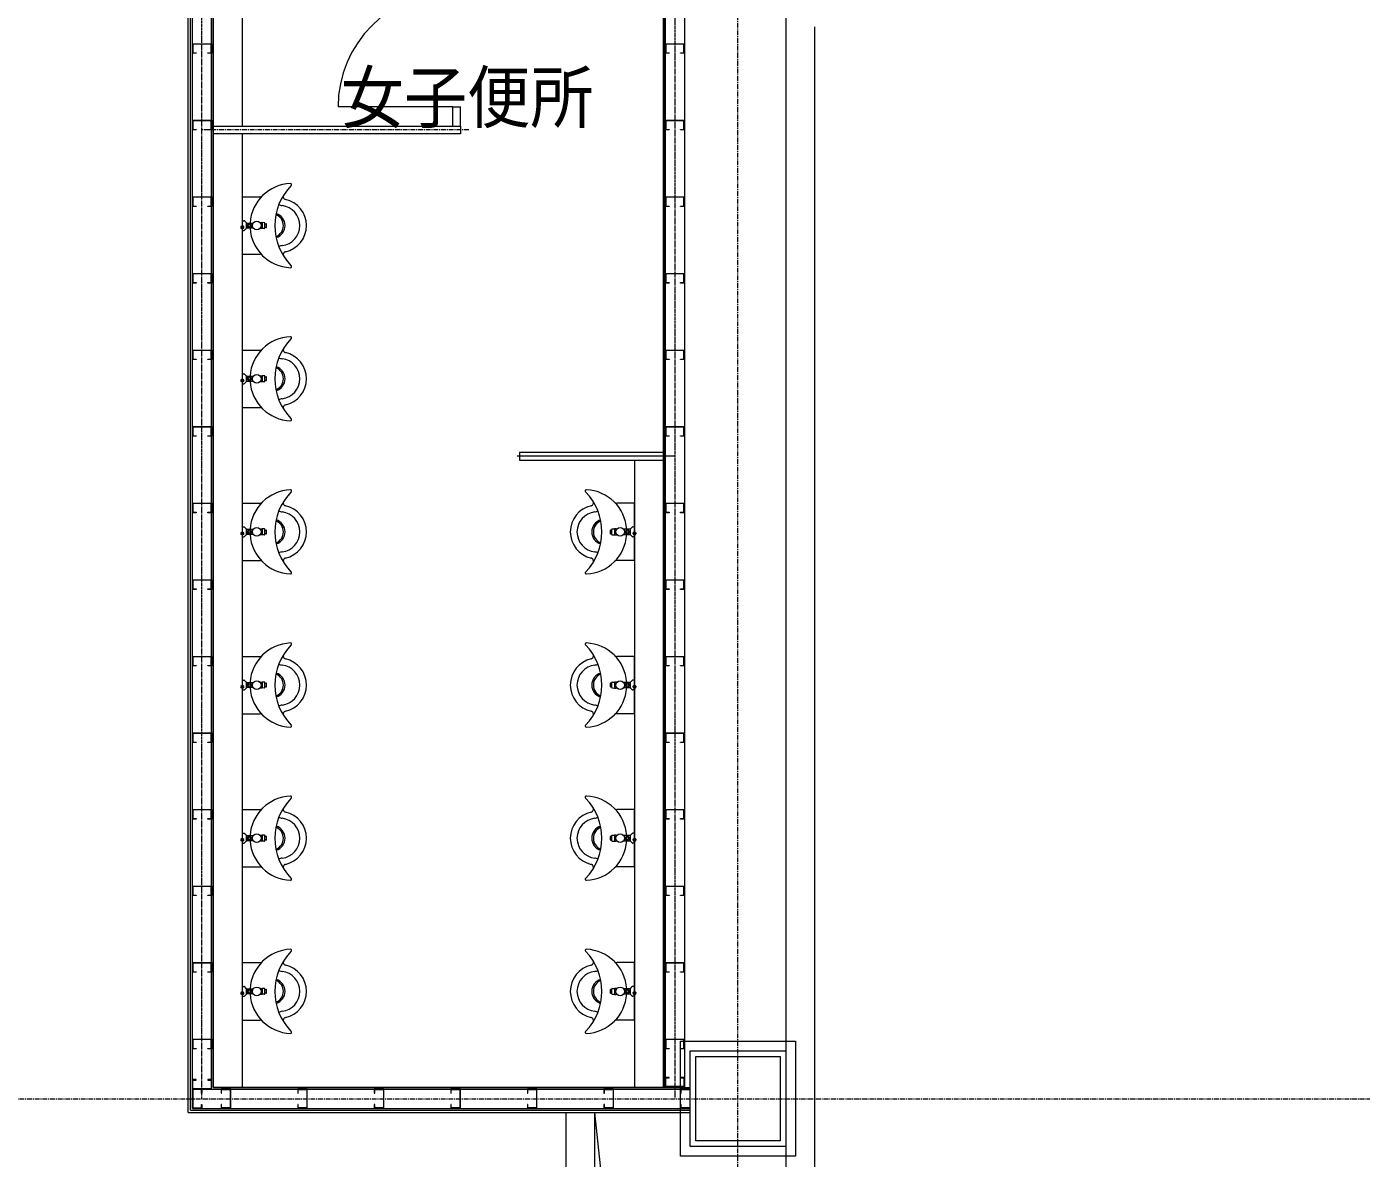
# Model space of a CAD drawing. Extents: x 73996 to 686888, y -9729 to 263202.
# Drawn here: x 513210 to 520181, y 198891 to 204802 of the extents above; entities that cross this region are included whole.
import ezdxf
from ezdxf.enums import TextEntityAlignment as Align

# ---------------------------------------------------------------- set-up
doc = ezdxf.new("R2010")
doc.units = 0
doc.header["$LTSCALE"] = 20
doc.linetypes.add('Data Center Layout_L20$0$CENTER', pattern=[2, 1.25, -0.25, 0.25, -0.25])
doc.layers.add('Data Center Layout_L20$0$ARC', color=252, linetype='Continuous', lineweight=0)
doc.layers.add('Data Center Layout_L20$0$H-SIN', color=252, linetype='Data Center Layout_L20$0$CENTER', lineweight=9)
doc.styles.add('Data Center Layout_L20$0$ROMS', font='ROMANS.shx', dxfattribs={"bigfont": 'bigfont.shx'})

# ---------------------------------------------------------------- blocks, each defined once
blk = doc.blocks.new('Data Center Layout_L20$0$A$C80dc7663')
at = {"layer": 'Data Center Layout_L20$0$ARC'}
for p, q in [((556068.24, 165973.59), (556068.24, 175639.59)), ((556080.74, 165986.09), (556080.74, 175627.09)), ((556090.24, 165995.59), (556090.24, 175617.59)), ((558660.24, 175639.59), (558660.24, 166103.59)), ((556190.24, 166095.59), (556190.24, 175517.59)), ((556198.24, 166103.59), (556198.24, 175509.59)), ((556201.24, 166106.59), (556201.24, 175506.59)), ((558549.24, 175506.59), (558549.24, 166106.59)), ((558552.24, 175509.59), (558552.24, 166103.59)), ((558560.24, 175517.59), (558560.24, 166103.59)), ((556351.24, 171126.59), (556351.24, 172686.59)), ((559190.24, 171795.59), (559190.24, 165745.59)), ((559340.24, 171645.59), (559340.24, 161735.59)), ((557451.24, 171226.59), (556851.24, 171226.59)), ((557451.24, 171226.59), (557491.24, 171226.59)), ((557451.24, 171126.59), (557451.24, 171226.59)), ((557491.24, 171126.59), (557491.24, 171226.59)), ((556351.24, 166106.59), (556351.24, 171086.59)), ((558610.24, 169401.59), (557786.25, 169401.59)), ((558399.24, 169381.59), (558399.24, 166106.59)), ((556190.24, 166095.59), (558690.24, 166095.59)), ((556198.24, 166103.59), (558690.24, 166103.59)), ((556201.24, 166106.59), (558549.24, 166106.59)), ((556080.74, 165986.09), (558690.24, 165986.09)), ((556090.24, 165995.59), (558690.24, 165995.59)), ((556068.24, 165973.59), (558690.24, 165973.59)), ((558040.24, 165973.59), (558040.24, 165345.59)), ((558190.24, 165973.59), (558190.24, 165345.59)), ((558190.24, 165973.59), (558790.24, 160495.59)), ((559190.24, 165745.59), (559190.24, 160495.59))]:
    blk.add_line(p, q, dxfattribs=at)
at = {"layer": 'Data Center Layout_L20$0$ARC', "linetype": 'Continuous'}
for p, q in [((556351.24, 170456.59), (556351.24, 170756.59)), ((556351.24, 170756.59), (556443.91, 170756.59)), ((556341.24, 170597.59), (556361.24, 170597.59)), ((556344.17, 170590.52), (556358.31, 170604.66)), ((556358.31, 170590.52), (556344.17, 170604.66)), ((556351.24, 170580.84), (556351.24, 170632.34)), ((556351.24, 170632.34), (556359.63, 170632.34)), ((556351.24, 170596.59), (556351.24, 170616.59)), ((556351.24, 170587.59), (556351.24, 170607.59)), ((556371.77, 170622.28), (556362.4, 170631.23)), ((556371.77, 170590.9), (556362.4, 170581.95)), ((556372.24, 170591.98), (556372.24, 170621.2)), ((556372.24, 170620.09), (556398.24, 170620.09)), ((556398.24, 170593.09), (556372.24, 170593.09)), ((556398.24, 170620.09), (556404.6, 170620.09)), ((556404.6, 170593.09), (556398.24, 170593.09)), ((556446.07, 170622.34), (556455.24, 170622.34)), ((556455.24, 170590.84), (556446.07, 170590.84)), ((556455.24, 170622.34), (556455.24, 170590.84)), ((556467.27, 170621.87), (556455.24, 170622.09)), ((556467.27, 170591.3), (556455.24, 170591.09)), ((556469.24, 170593.3), (556469.24, 170619.87)), ((556469.24, 170616.54), (556475.24, 170616.43)), ((556475.24, 170596.75), (556469.24, 170596.64)), ((556351.24, 170580.84), (556359.63, 170580.84)), ((556351.24, 170456.59), (556443.91, 170456.59)), ((556351.24, 169656.59), (556351.24, 169956.59)), ((556351.24, 169956.59), (556443.91, 169956.59)), ((556351.24, 169780.84), (556351.24, 169832.34)), ((556351.24, 169832.34), (556359.63, 169832.34)), ((556371.77, 169822.28), (556362.4, 169831.23)), ((556372.24, 169791.98), (556372.24, 169821.2)), ((556372.24, 169820.09), (556398.24, 169820.09)), ((556398.24, 169820.09), (556404.6, 169820.09)), ((556446.07, 169822.34), (556455.24, 169822.34)), ((556455.24, 169822.34), (556455.24, 169790.84)), ((556467.27, 169821.87), (556455.24, 169822.09)), ((556469.24, 169793.3), (556469.24, 169819.87)), ((556341.24, 169797.59), (556361.24, 169797.59)), ((556344.17, 169790.52), (556358.31, 169804.66)), ((556358.31, 169790.52), (556344.17, 169804.66)), ((556351.24, 169796.59), (556351.24, 169816.59)), ((556351.24, 169787.59), (556351.24, 169807.59)), ((556351.24, 169780.84), (556359.63, 169780.84)), ((556371.77, 169790.9), (556362.4, 169781.95)), ((556398.24, 169793.09), (556372.24, 169793.09)), ((556404.6, 169793.09), (556398.24, 169793.09)), ((556455.24, 169790.84), (556446.07, 169790.84)), ((556467.27, 169791.3), (556455.24, 169791.09)), ((556469.24, 169816.54), (556475.24, 169816.43)), ((556475.24, 169796.75), (556469.24, 169796.64)), ((556351.24, 169656.59), (556443.91, 169656.59)), ((556351.24, 168856.59), (556351.24, 169156.59)), ((556351.24, 169156.59), (556443.91, 169156.59)), ((558399.24, 169156.59), (558306.57, 169156.59)), ((558399.24, 168856.59), (558399.24, 169156.59)), ((556341.24, 168997.59), (556361.24, 168997.59)), ((556344.17, 168990.52), (556358.31, 169004.66)), ((556358.31, 168990.52), (556344.17, 169004.66)), ((556351.24, 168980.84), (556351.24, 169032.34)), ((556351.24, 169032.34), (556359.63, 169032.34)), ((556351.24, 168996.59), (556351.24, 169016.59)), ((556351.24, 168987.59), (556351.24, 169007.59)), ((556371.77, 169022.28), (556362.4, 169031.23)), ((556371.77, 168990.9), (556362.4, 168981.95)), ((556372.24, 168991.98), (556372.24, 169021.2)), ((556372.24, 169020.09), (556398.24, 169020.09)), ((556398.24, 168993.09), (556372.24, 168993.09)), ((556398.24, 169020.09), (556404.6, 169020.09)), ((556404.6, 168993.09), (556398.24, 168993.09)), ((556446.07, 169022.34), (556455.24, 169022.34)), ((556455.24, 168990.84), (556446.07, 168990.84)), ((556455.24, 169022.34), (556455.24, 168990.84)), ((556467.27, 169021.87), (556455.24, 169022.09)), ((556467.27, 168991.3), (556455.24, 168991.09)), ((556469.24, 168993.3), (556469.24, 169019.87)), ((556469.24, 169016.54), (556475.24, 169016.43)), ((556475.24, 168996.75), (556469.24, 168996.64)), ((558281.24, 169016.54), (558275.24, 169016.43)), ((558275.24, 168996.75), (558281.24, 168996.64)), ((558281.24, 168993.3), (558281.24, 169019.87)), ((558283.21, 169021.87), (558295.24, 169022.09)), ((558283.21, 168991.3), (558295.24, 168991.09)), ((558295.24, 169022.34), (558295.24, 168990.84)), ((558304.41, 169022.34), (558295.24, 169022.34)), ((558295.24, 168990.84), (558304.41, 168990.84)), ((558352.24, 169020.09), (558345.88, 169020.09)), ((558345.88, 168993.09), (558352.24, 168993.09)), ((558378.24, 169020.09), (558352.24, 169020.09)), ((558352.24, 168993.09), (558378.24, 168993.09)), ((558378.24, 168991.98), (558378.24, 169021.2)), ((558378.71, 169022.28), (558388.08, 169031.23)), ((558378.71, 168990.9), (558388.08, 168981.95)), ((558409.24, 168997.59), (558389.24, 168997.59)), ((558399.24, 169032.34), (558390.85, 169032.34)), ((558406.31, 168990.52), (558392.17, 169004.66)), ((558392.17, 168990.52), (558406.31, 169004.66)), ((558399.24, 168980.84), (558399.24, 169032.34)), ((558399.24, 168996.59), (558399.24, 169016.59)), ((558399.24, 168987.59), (558399.24, 169007.59)), ((556351.24, 168980.84), (556359.63, 168980.84)), ((558399.24, 168980.84), (558390.85, 168980.84)), ((556351.24, 168856.59), (556443.91, 168856.59)), ((558399.24, 168856.59), (558306.57, 168856.59)), ((556351.24, 168056.59), (556351.24, 168356.59)), ((556351.24, 168356.59), (556443.91, 168356.59)), ((558399.24, 168356.59), (558306.57, 168356.59)), ((558399.24, 168056.59), (558399.24, 168356.59)), ((556351.24, 168180.84), (556351.24, 168232.34)), ((556351.24, 168232.34), (556359.63, 168232.34)), ((556351.24, 168196.59), (556351.24, 168216.59)), ((556371.77, 168222.28), (556362.4, 168231.23)), ((556372.24, 168191.98), (556372.24, 168221.2)), ((556372.24, 168220.09), (556398.24, 168220.09)), ((556398.24, 168220.09), (556404.6, 168220.09)), ((556446.07, 168222.34), (556455.24, 168222.34)), ((556455.24, 168222.34), (556455.24, 168190.84)), ((556467.27, 168221.87), (556455.24, 168222.09)), ((556469.24, 168193.3), (556469.24, 168219.87)), ((556469.24, 168216.54), (556475.24, 168216.43)), ((558281.24, 168216.54), (558275.24, 168216.43)), ((558281.24, 168193.3), (558281.24, 168219.87)), ((558283.21, 168221.87), (558295.24, 168222.09)), ((558295.24, 168222.34), (558295.24, 168190.84)), ((558304.41, 168222.34), (558295.24, 168222.34)), ((558352.24, 168220.09), (558345.88, 168220.09)), ((558378.24, 168220.09), (558352.24, 168220.09)), ((558378.24, 168191.98), (558378.24, 168221.2)), ((558378.71, 168222.28), (558388.08, 168231.23)), ((558399.24, 168232.34), (558390.85, 168232.34)), ((558399.24, 168180.84), (558399.24, 168232.34)), ((558399.24, 168196.59), (558399.24, 168216.59)), ((556341.24, 168197.59), (556361.24, 168197.59)), ((556344.17, 168190.52), (556358.31, 168204.66)), ((556358.31, 168190.52), (556344.17, 168204.66)), ((556351.24, 168187.59), (556351.24, 168207.59)), ((556351.24, 168180.84), (556359.63, 168180.84)), ((556371.77, 168190.9), (556362.4, 168181.95)), ((556398.24, 168193.09), (556372.24, 168193.09)), ((556404.6, 168193.09), (556398.24, 168193.09)), ((556455.24, 168190.84), (556446.07, 168190.84)), ((556467.27, 168191.3), (556455.24, 168191.09)), ((556475.24, 168196.75), (556469.24, 168196.64)), ((558275.24, 168196.75), (558281.24, 168196.64)), ((558283.21, 168191.3), (558295.24, 168191.09)), ((558295.24, 168190.84), (558304.41, 168190.84)), ((558345.88, 168193.09), (558352.24, 168193.09)), ((558352.24, 168193.09), (558378.24, 168193.09)), ((558378.71, 168190.9), (558388.08, 168181.95)), ((558409.24, 168197.59), (558389.24, 168197.59)), ((558399.24, 168180.84), (558390.85, 168180.84)), ((558406.31, 168190.52), (558392.17, 168204.66)), ((558392.17, 168190.52), (558406.31, 168204.66)), ((558399.24, 168187.59), (558399.24, 168207.59)), ((556351.24, 168056.59), (556443.91, 168056.59)), ((558399.24, 168056.59), (558306.57, 168056.59)), ((556351.24, 167256.59), (556351.24, 167556.59)), ((556351.24, 167556.59), (556443.91, 167556.59)), ((558399.24, 167556.59), (558306.57, 167556.59)), ((558399.24, 167256.59), (558399.24, 167556.59)), ((556341.24, 167397.59), (556361.24, 167397.59)), ((556344.17, 167390.52), (556358.31, 167404.66)), ((556358.31, 167390.52), (556344.17, 167404.66)), ((556351.24, 167380.84), (556351.24, 167432.34)), ((556351.24, 167432.34), (556359.63, 167432.34)), ((556351.24, 167396.59), (556351.24, 167416.59)), ((556351.24, 167387.59), (556351.24, 167407.59)), ((556351.24, 167380.84), (556359.63, 167380.84)), ((556371.77, 167422.28), (556362.4, 167431.23)), ((556371.77, 167390.9), (556362.4, 167381.95)), ((556372.24, 167391.98), (556372.24, 167421.2)), ((556372.24, 167420.09), (556398.24, 167420.09)), ((556398.24, 167393.09), (556372.24, 167393.09)), ((556398.24, 167420.09), (556404.6, 167420.09)), ((556404.6, 167393.09), (556398.24, 167393.09)), ((556446.07, 167422.34), (556455.24, 167422.34)), ((556455.24, 167390.84), (556446.07, 167390.84)), ((556455.24, 167422.34), (556455.24, 167390.84)), ((556467.27, 167421.87), (556455.24, 167422.09)), ((556467.27, 167391.3), (556455.24, 167391.09)), ((556469.24, 167393.3), (556469.24, 167419.87)), ((556469.24, 167416.54), (556475.24, 167416.43)), ((556475.24, 167396.75), (556469.24, 167396.64)), ((558281.24, 167416.54), (558275.24, 167416.43)), ((558275.24, 167396.75), (558281.24, 167396.64)), ((558281.24, 167393.3), (558281.24, 167419.87)), ((558283.21, 167421.87), (558295.24, 167422.09)), ((558283.21, 167391.3), (558295.24, 167391.09)), ((558295.24, 167422.34), (558295.24, 167390.84)), ((558304.41, 167422.34), (558295.24, 167422.34)), ((558295.24, 167390.84), (558304.41, 167390.84)), ((558352.24, 167420.09), (558345.88, 167420.09)), ((558345.88, 167393.09), (558352.24, 167393.09)), ((558378.24, 167420.09), (558352.24, 167420.09)), ((558352.24, 167393.09), (558378.24, 167393.09)), ((558378.24, 167391.98), (558378.24, 167421.2)), ((558378.71, 167422.28), (558388.08, 167431.23)), ((558378.71, 167390.9), (558388.08, 167381.95)), ((558409.24, 167397.59), (558389.24, 167397.59)), ((558399.24, 167432.34), (558390.85, 167432.34)), ((558399.24, 167380.84), (558390.85, 167380.84)), ((558406.31, 167390.52), (558392.17, 167404.66)), ((558392.17, 167390.52), (558406.31, 167404.66)), ((558399.24, 167380.84), (558399.24, 167432.34)), ((558399.24, 167396.59), (558399.24, 167416.59)), ((558399.24, 167387.59), (558399.24, 167407.59)), ((556351.24, 167256.59), (556443.91, 167256.59)), ((558399.24, 167256.59), (558306.57, 167256.59)), ((556351.24, 166456.59), (556351.24, 166756.59)), ((556351.24, 166756.59), (556443.91, 166756.59)), ((558399.24, 166756.59), (558306.57, 166756.59)), ((558399.24, 166456.59), (558399.24, 166756.59)), ((556351.24, 166580.84), (556351.24, 166632.34)), ((556351.24, 166632.34), (556359.63, 166632.34)), ((556351.24, 166596.59), (556351.24, 166616.59)), ((556371.77, 166622.28), (556362.4, 166631.23)), ((556372.24, 166591.98), (556372.24, 166621.2)), ((556372.24, 166620.09), (556398.24, 166620.09)), ((556398.24, 166620.09), (556404.6, 166620.09)), ((556446.07, 166622.34), (556455.24, 166622.34)), ((556455.24, 166622.34), (556455.24, 166590.84)), ((556467.27, 166621.87), (556455.24, 166622.09)), ((556469.24, 166593.3), (556469.24, 166619.87)), ((556469.24, 166616.54), (556475.24, 166616.43)), ((558281.24, 166616.54), (558275.24, 166616.43)), ((558281.24, 166593.3), (558281.24, 166619.87)), ((558283.21, 166621.87), (558295.24, 166622.09)), ((558295.24, 166622.34), (558295.24, 166590.84)), ((558304.41, 166622.34), (558295.24, 166622.34)), ((558352.24, 166620.09), (558345.88, 166620.09)), ((558378.24, 166620.09), (558352.24, 166620.09)), ((558378.24, 166591.98), (558378.24, 166621.2)), ((558378.71, 166622.28), (558388.08, 166631.23)), ((558399.24, 166632.34), (558390.85, 166632.34)), ((558399.24, 166580.84), (558399.24, 166632.34)), ((558399.24, 166596.59), (558399.24, 166616.59)), ((556341.24, 166597.59), (556361.24, 166597.59)), ((556358.31, 166590.52), (556344.17, 166604.66)), ((556344.17, 166590.52), (556358.31, 166604.66)), ((556351.24, 166587.59), (556351.24, 166607.59)), ((556351.24, 166580.84), (556359.63, 166580.84)), ((556371.77, 166590.9), (556362.4, 166581.95)), ((556398.24, 166593.09), (556372.24, 166593.09)), ((556404.6, 166593.09), (556398.24, 166593.09)), ((556455.24, 166590.84), (556446.07, 166590.84)), ((556467.27, 166591.3), (556455.24, 166591.09)), ((556475.24, 166596.75), (556469.24, 166596.64)), ((558275.24, 166596.75), (558281.24, 166596.64)), ((558283.21, 166591.3), (558295.24, 166591.09)), ((558295.24, 166590.84), (558304.41, 166590.84)), ((558345.88, 166593.09), (558352.24, 166593.09)), ((558352.24, 166593.09), (558378.24, 166593.09)), ((558378.71, 166590.9), (558388.08, 166581.95)), ((558409.24, 166597.59), (558389.24, 166597.59)), ((558399.24, 166580.84), (558390.85, 166580.84)), ((558392.17, 166590.52), (558406.31, 166604.66)), ((558406.31, 166590.52), (558392.17, 166604.66)), ((558399.24, 166587.59), (558399.24, 166607.59)), ((556351.24, 166456.59), (556443.91, 166456.59)), ((558399.24, 166456.59), (558306.57, 166456.59))]:
    blk.add_line(p, q, dxfattribs=at)
for points in [[(556110.24, 171506.59), (556090.24, 171506.59), (556090.24, 171556.59), (556190.24, 171556.59), (556190.24, 171506.59), (556170.24, 171506.59), (556170.24, 171508.89), (556187.94, 171508.89), (556187.94, 171554.29), (556092.54, 171554.29), (556092.54, 171508.89), (556110.24, 171508.89)], [(558580.24, 171506.59), (558560.24, 171506.59), (558560.24, 171556.59), (558660.24, 171556.59), (558660.24, 171506.59), (558640.24, 171506.59), (558640.24, 171508.89), (558657.94, 171508.89), (558657.94, 171554.29), (558562.54, 171554.29), (558562.54, 171508.89), (558580.24, 171508.89)], [(556110.24, 171106.59), (556090.24, 171106.59), (556090.24, 171156.59), (556190.24, 171156.59), (556190.24, 171106.59), (556170.24, 171106.59), (556170.24, 171108.89), (556187.94, 171108.89), (556187.94, 171154.29), (556092.54, 171154.29), (556092.54, 171108.89), (556110.24, 171108.89)], [(558580.24, 171106.59), (558560.24, 171106.59), (558560.24, 171156.59), (558660.24, 171156.59), (558660.24, 171106.59), (558640.24, 171106.59), (558640.24, 171108.89), (558657.94, 171108.89), (558657.94, 171154.29), (558562.54, 171154.29), (558562.54, 171108.89), (558580.24, 171108.89)], [(556110.24, 170706.59), (556090.24, 170706.59), (556090.24, 170756.59), (556190.24, 170756.59), (556190.24, 170706.59), (556170.24, 170706.59), (556170.24, 170708.89), (556187.94, 170708.89), (556187.94, 170754.29), (556092.54, 170754.29), (556092.54, 170708.89), (556110.24, 170708.89)], [(558580.24, 170706.59), (558560.24, 170706.59), (558560.24, 170756.59), (558660.24, 170756.59), (558660.24, 170706.59), (558640.24, 170706.59), (558640.24, 170708.89), (558657.94, 170708.89), (558657.94, 170754.29), (558562.54, 170754.29), (558562.54, 170708.89), (558580.24, 170708.89)], [(556110.24, 170306.59), (556090.24, 170306.59), (556090.24, 170356.59), (556190.24, 170356.59), (556190.24, 170306.59), (556170.24, 170306.59), (556170.24, 170308.89), (556187.94, 170308.89), (556187.94, 170354.29), (556092.54, 170354.29), (556092.54, 170308.89), (556110.24, 170308.89)], [(558580.24, 170306.59), (558560.24, 170306.59), (558560.24, 170356.59), (558660.24, 170356.59), (558660.24, 170306.59), (558640.24, 170306.59), (558640.24, 170308.89), (558657.94, 170308.89), (558657.94, 170354.29), (558562.54, 170354.29), (558562.54, 170308.89), (558580.24, 170308.89)], [(556110.24, 169906.59), (556090.24, 169906.59), (556090.24, 169956.59), (556190.24, 169956.59), (556190.24, 169906.59), (556170.24, 169906.59), (556170.24, 169908.89), (556187.94, 169908.89), (556187.94, 169954.29), (556092.54, 169954.29), (556092.54, 169908.89), (556110.24, 169908.89)], [(558580.24, 169906.59), (558560.24, 169906.59), (558560.24, 169956.59), (558660.24, 169956.59), (558660.24, 169906.59), (558640.24, 169906.59), (558640.24, 169908.89), (558657.94, 169908.89), (558657.94, 169954.29), (558562.54, 169954.29), (558562.54, 169908.89), (558580.24, 169908.89)], [(556110.24, 169506.59), (556090.24, 169506.59), (556090.24, 169556.59), (556190.24, 169556.59), (556190.24, 169506.59), (556170.24, 169506.59), (556170.24, 169508.89), (556187.94, 169508.89), (556187.94, 169554.29), (556092.54, 169554.29), (556092.54, 169508.89), (556110.24, 169508.89)], [(558580.24, 169506.59), (558560.24, 169506.59), (558560.24, 169556.59), (558660.24, 169556.59), (558660.24, 169506.59), (558640.24, 169506.59), (558640.24, 169508.89), (558657.94, 169508.89), (558657.94, 169554.29), (558562.54, 169554.29), (558562.54, 169508.89), (558580.24, 169508.89)], [(556110.24, 169106.59), (556090.24, 169106.59), (556090.24, 169156.59), (556190.24, 169156.59), (556190.24, 169106.59), (556170.24, 169106.59), (556170.24, 169108.89), (556187.94, 169108.89), (556187.94, 169154.29), (556092.54, 169154.29), (556092.54, 169108.89), (556110.24, 169108.89)], [(558580.24, 169106.59), (558560.24, 169106.59), (558560.24, 169156.59), (558660.24, 169156.59), (558660.24, 169106.59), (558640.24, 169106.59), (558640.24, 169108.89), (558657.94, 169108.89), (558657.94, 169154.29), (558562.54, 169154.29), (558562.54, 169108.89), (558580.24, 169108.89)], [(556110.24, 168706.59), (556090.24, 168706.59), (556090.24, 168756.59), (556190.24, 168756.59), (556190.24, 168706.59), (556170.24, 168706.59), (556170.24, 168708.89), (556187.94, 168708.89), (556187.94, 168754.29), (556092.54, 168754.29), (556092.54, 168708.89), (556110.24, 168708.89)], [(558580.24, 168706.59), (558560.24, 168706.59), (558560.24, 168756.59), (558660.24, 168756.59), (558660.24, 168706.59), (558640.24, 168706.59), (558640.24, 168708.89), (558657.94, 168708.89), (558657.94, 168754.29), (558562.54, 168754.29), (558562.54, 168708.89), (558580.24, 168708.89)], [(556110.24, 168306.59), (556090.24, 168306.59), (556090.24, 168356.59), (556190.24, 168356.59), (556190.24, 168306.59), (556170.24, 168306.59), (556170.24, 168308.89), (556187.94, 168308.89), (556187.94, 168354.29), (556092.54, 168354.29), (556092.54, 168308.89), (556110.24, 168308.89)], [(558580.24, 168306.59), (558560.24, 168306.59), (558560.24, 168356.59), (558660.24, 168356.59), (558660.24, 168306.59), (558640.24, 168306.59), (558640.24, 168308.89), (558657.94, 168308.89), (558657.94, 168354.29), (558562.54, 168354.29), (558562.54, 168308.89), (558580.24, 168308.89)], [(556110.24, 167906.59), (556090.24, 167906.59), (556090.24, 167956.59), (556190.24, 167956.59), (556190.24, 167906.59), (556170.24, 167906.59), (556170.24, 167908.89), (556187.94, 167908.89), (556187.94, 167954.29), (556092.54, 167954.29), (556092.54, 167908.89), (556110.24, 167908.89)], [(558580.24, 167906.59), (558560.24, 167906.59), (558560.24, 167956.59), (558660.24, 167956.59), (558660.24, 167906.59), (558640.24, 167906.59), (558640.24, 167908.89), (558657.94, 167908.89), (558657.94, 167954.29), (558562.54, 167954.29), (558562.54, 167908.89), (558580.24, 167908.89)], [(556110.24, 167506.59), (556090.24, 167506.59), (556090.24, 167556.59), (556190.24, 167556.59), (556190.24, 167506.59), (556170.24, 167506.59), (556170.24, 167508.89), (556187.94, 167508.89), (556187.94, 167554.29), (556092.54, 167554.29), (556092.54, 167508.89), (556110.24, 167508.89)], [(558580.24, 167506.59), (558560.24, 167506.59), (558560.24, 167556.59), (558660.24, 167556.59), (558660.24, 167506.59), (558640.24, 167506.59), (558640.24, 167508.89), (558657.94, 167508.89), (558657.94, 167554.29), (558562.54, 167554.29), (558562.54, 167508.89), (558580.24, 167508.89)], [(556110.24, 167106.59), (556090.24, 167106.59), (556090.24, 167156.59), (556190.24, 167156.59), (556190.24, 167106.59), (556170.24, 167106.59), (556170.24, 167108.89), (556187.94, 167108.89), (556187.94, 167154.29), (556092.54, 167154.29), (556092.54, 167108.89), (556110.24, 167108.89)], [(558580.24, 167106.59), (558560.24, 167106.59), (558560.24, 167156.59), (558660.24, 167156.59), (558660.24, 167106.59), (558640.24, 167106.59), (558640.24, 167108.89), (558657.94, 167108.89), (558657.94, 167154.29), (558562.54, 167154.29), (558562.54, 167108.89), (558580.24, 167108.89)], [(556110.24, 166706.59), (556090.24, 166706.59), (556090.24, 166756.59), (556190.24, 166756.59), (556190.24, 166706.59), (556170.24, 166706.59), (556170.24, 166708.89), (556187.94, 166708.89), (556187.94, 166754.29), (556092.54, 166754.29), (556092.54, 166708.89), (556110.24, 166708.89)], [(558580.24, 166706.59), (558560.24, 166706.59), (558560.24, 166756.59), (558660.24, 166756.59), (558660.24, 166706.59), (558640.24, 166706.59), (558640.24, 166708.89), (558657.94, 166708.89), (558657.94, 166754.29), (558562.54, 166754.29), (558562.54, 166708.89), (558580.24, 166708.89)], [(556110.24, 166306.59), (556090.24, 166306.59), (556090.24, 166356.59), (556190.24, 166356.59), (556190.24, 166306.59), (556170.24, 166306.59), (556170.24, 166308.89), (556187.94, 166308.89), (556187.94, 166354.29), (556092.54, 166354.29), (556092.54, 166308.89), (556110.24, 166308.89)], [(558580.24, 166306.59), (558560.24, 166306.59), (558560.24, 166356.59), (558660.24, 166356.59), (558660.24, 166306.59), (558640.24, 166306.59), (558640.24, 166308.89), (558657.94, 166308.89), (558657.94, 166354.29), (558562.54, 166354.29), (558562.54, 166308.89), (558580.24, 166308.89)], [(556110.24, 166145.59), (556090.24, 166145.59), (556090.24, 166095.59), (556190.24, 166095.59), (556190.24, 166145.59), (556170.24, 166145.59), (556170.24, 166143.29), (556187.94, 166143.29), (556187.94, 166097.89), (556092.54, 166097.89), (556092.54, 166143.29), (556110.24, 166143.29)], [(558580.24, 166156.59), (558560.24, 166156.59), (558560.24, 166106.59), (558660.24, 166106.59), (558660.24, 166156.59), (558640.24, 166156.59), (558640.24, 166154.29), (558657.94, 166154.29), (558657.94, 166108.89), (558562.54, 166108.89), (558562.54, 166154.29), (558580.24, 166154.29)], [(556140.24, 166015.59), (556140.24, 165995.59), (556090.24, 165995.59), (556090.24, 166095.59), (556140.24, 166095.59), (556140.24, 166075.59), (556137.94, 166075.59), (556137.94, 166093.29), (556092.54, 166093.29), (556092.54, 165997.89), (556137.94, 165997.89), (556137.94, 166015.59)], [(556240.24, 166015.59), (556240.24, 165995.59), (556290.24, 165995.59), (556290.24, 166095.59), (556240.24, 166095.59), (556240.24, 166075.59), (556242.54, 166075.59), (556242.54, 166093.29), (556287.94, 166093.29), (556287.94, 165997.89), (556242.54, 165997.89), (556242.54, 166015.59)], [(556640.24, 166015.59), (556640.24, 165995.59), (556690.24, 165995.59), (556690.24, 166095.59), (556640.24, 166095.59), (556640.24, 166075.59), (556642.54, 166075.59), (556642.54, 166093.29), (556687.94, 166093.29), (556687.94, 165997.89), (556642.54, 165997.89), (556642.54, 166015.59)], [(557040.24, 166015.59), (557040.24, 165995.59), (557090.24, 165995.59), (557090.24, 166095.59), (557040.24, 166095.59), (557040.24, 166075.59), (557042.54, 166075.59), (557042.54, 166093.29), (557087.94, 166093.29), (557087.94, 165997.89), (557042.54, 165997.89), (557042.54, 166015.59)], [(557440.24, 166015.59), (557440.24, 165995.59), (557490.24, 165995.59), (557490.24, 166095.59), (557440.24, 166095.59), (557440.24, 166075.59), (557442.54, 166075.59), (557442.54, 166093.29), (557487.94, 166093.29), (557487.94, 165997.89), (557442.54, 165997.89), (557442.54, 166015.59)], [(557840.24, 166015.59), (557840.24, 165995.59), (557890.24, 165995.59), (557890.24, 166095.59), (557840.24, 166095.59), (557840.24, 166075.59), (557842.54, 166075.59), (557842.54, 166093.29), (557887.94, 166093.29), (557887.94, 165997.89), (557842.54, 165997.89), (557842.54, 166015.59)], [(558240.24, 166015.59), (558240.24, 165995.59), (558290.24, 165995.59), (558290.24, 166095.59), (558240.24, 166095.59), (558240.24, 166075.59), (558242.54, 166075.59), (558242.54, 166093.29), (558287.94, 166093.29), (558287.94, 165997.89), (558242.54, 165997.89), (558242.54, 166015.59)], [(558640.24, 166015.59), (558640.24, 165995.59), (558690.24, 165995.59), (558690.24, 166095.59), (558640.24, 166095.59), (558640.24, 166075.59), (558642.54, 166075.59), (558642.54, 166093.29), (558687.94, 166093.29), (558687.94, 165997.89), (558642.54, 165997.89), (558642.54, 166015.59)]]:
    blk.add_lwpolyline(points, close=True, dxfattribs=at)
at = {"layer": 'Data Center Layout_L20$0$ARC'}
for points in [[(556201.24, 171126.59), (557491.24, 171126.59), (557491.24, 171086.59), (556201.24, 171086.59)], [(558549.24, 169421.59), (557799.24, 169421.59), (557799.24, 169381.59), (558549.24, 169381.59)]]:
    blk.add_lwpolyline(points, dxfattribs=at)
for points in [[(558640.24, 166345.59), (559240.24, 166345.59), (559240.24, 165745.59), (558640.24, 165745.59)], [(558690.24, 165795.59), (558690.24, 166295.59), (559190.24, 166295.59), (559190.24, 165795.59)], [(558720.24, 165825.59), (558720.24, 166265.59), (559160.24, 166265.59), (559160.24, 165825.59)]]:
    blk.add_lwpolyline(points, close=True, dxfattribs=at)
at = {"layer": 'Data Center Layout_L20$0$ARC', "linetype": 'Continuous'}
for centre, radius in [((556351.24, 170597.59), 2), ((556388.24, 170606.59), 11), ((556388.24, 170606.59), 6), ((556426.24, 170606.59), 22.5), ((556426.24, 169806.59), 22.5), ((556351.24, 169797.59), 2), ((556388.24, 169806.59), 11), ((556388.24, 169806.59), 6), ((556351.24, 168997.59), 2), ((556388.24, 169006.59), 11), ((556388.24, 169006.59), 6), ((556426.24, 169006.59), 22.5), ((558324.24, 169006.59), 22.5), ((558362.24, 169006.59), 11), ((558362.24, 169006.59), 6), ((558399.24, 168997.59), 2), ((556388.24, 168206.59), 11), ((556426.24, 168206.59), 22.5), ((558324.24, 168206.59), 22.5), ((558362.24, 168206.59), 11), ((556351.24, 168197.59), 2), ((556388.24, 168206.59), 6), ((558362.24, 168206.59), 6), ((558399.24, 168197.59), 2), ((556351.24, 167397.59), 2), ((556388.24, 167406.59), 11), ((556388.24, 167406.59), 6), ((556426.24, 167406.59), 22.5), ((558324.24, 167406.59), 22.5), ((558362.24, 167406.59), 11), ((558362.24, 167406.59), 6), ((558399.24, 167397.59), 2), ((556388.24, 166606.59), 11), ((556426.24, 166606.59), 22.5), ((558324.24, 166606.59), 22.5), ((558362.24, 166606.59), 11), ((556351.24, 166597.59), 2), ((556388.24, 166606.59), 6), ((558362.24, 166606.59), 6), ((558399.24, 166597.59), 2)]:
    blk.add_circle(centre, radius, dxfattribs=at)
at = {"layer": 'Data Center Layout_L20$0$ARC'}
blk.add_arc((557451.24, 171226.59), 600, 90, 180, dxfattribs=at)
at = {"layer": 'Data Center Layout_L20$0$ARC', "linetype": 'Continuous'}
for centre, radius, start, end in [((556611.24, 170606.59), 220, 92.38492, 176.4819), ((556821.24, 170606.59), 300, 135.6739, 224.326), ((556602.33, 170820.4), 6, 315.673, 92.38565), ((556443.91, 170771.59), 15, 270, 315.402), ((556579.74, 170757.92), 15, 147.9269, 257.518), ((556546.24, 170606.59), 140, 0, 77.518), ((556504.24, 170606.59), 61.5, 291.471, 68.53), ((556508.74, 170606.59), 65.5, 286.967, 73.033), ((556563.33, 170750.58), 40, 238.03, 263.229), ((556546.24, 170606.59), 105, 0, 83.229), ((556359.63, 170628.34), 4, 46.33, 90), ((556370.74, 170621.2), 1.5, 0, 46.332), ((556370.74, 170591.98), 1.5, 313.668, 0), ((556611.24, 170606.59), 220, 183.5181, 267.621), ((556404.6, 170628.09), 8, 270, 315.177), ((556404.6, 170585.09), 8, 44.823, 90), ((556446.07, 170632.34), 10, 232.401, 270), ((556446.07, 170580.84), 10, 90, 127.5987), ((556467.24, 170619.87), 2, 0, 88.979), ((556467.24, 170593.3), 2, 271.021, 0), ((556475.2, 170614.43), 2, 0.566, 88.909), ((556475.2, 170598.75), 2, 271.091, 359.44), ((555677.24, 170606.59), 800, 359.437, 0.563), ((556546.24, 170606.59), 105, 276.771, 0), ((556546.24, 170606.59), 140, 282.482, 0), ((556359.63, 170584.84), 4, 270, 313.669), ((556443.91, 170441.59), 15, 44.598, 90.000933), ((556563.33, 170462.6), 40, 96.77102, 121.9701), ((556579.74, 170455.25), 15, 102.4818, 212.072), ((556602.33, 170392.77), 6, 267.614, 44.327), ((556611.24, 169806.59), 220, 92.38492, 176.4819), ((556443.91, 169971.59), 15, 270, 315.402), ((556821.24, 169806.59), 300, 135.6739, 224.326), ((556579.74, 169957.92), 15, 147.9269, 257.518), ((556602.33, 170020.4), 6, 315.673, 92.38565), ((556563.33, 169950.58), 40, 238.03, 263.229), ((556546.24, 169806.59), 105, 0, 83.229), ((556546.24, 169806.59), 140, 0, 77.518), ((556359.63, 169828.34), 4, 46.33, 90), ((556370.74, 169821.2), 1.5, 0, 46.332), ((556404.6, 169828.09), 8, 270, 315.177), ((556446.07, 169832.34), 10, 232.401, 270), ((556467.24, 169819.87), 2, 0, 88.979), ((556504.24, 169806.59), 61.5, 291.471, 68.53), ((556508.74, 169806.59), 65.5, 286.967, 73.033), ((556359.63, 169784.84), 4, 270, 313.669), ((556370.74, 169791.98), 1.5, 313.668, 0), ((556611.24, 169806.59), 220, 183.5181, 267.621), ((556404.6, 169785.09), 8, 44.823, 90), ((556446.07, 169780.84), 10, 90, 127.5987), ((556467.24, 169793.3), 2, 271.021, 0), ((556475.2, 169814.43), 2, 0.566, 88.909), ((556475.2, 169798.75), 2, 271.091, 359.44), ((555677.24, 169806.59), 800, 359.437, 0.563), ((556546.24, 169806.59), 105, 276.771, 0), ((556546.24, 169806.59), 140, 282.482, 0), ((556563.33, 169662.6), 40, 96.77102, 121.9701), ((556443.91, 169641.59), 15, 44.598, 90.000933), ((556579.74, 169655.25), 15, 102.4818, 212.072), ((556602.33, 169592.77), 6, 267.614, 44.327), ((556611.24, 169006.59), 220, 92.38492, 176.4819), ((556821.24, 169006.59), 300, 135.6739, 224.326), ((556602.33, 169220.4), 6, 315.673, 92.38565), ((558148.15, 169220.4), 6, 87.61435, 224.327), ((557929.24, 169006.59), 300, 315.674, 44.3261), ((558139.24, 169006.59), 220, 3.5181, 87.61508), ((556443.91, 169171.59), 15, 270, 315.402), ((556579.74, 169157.92), 15, 147.9269, 257.518), ((556546.24, 169006.59), 140, 0, 77.518), ((558204.24, 169006.59), 140, 102.482, 180), ((558170.74, 169157.92), 15, 282.482, 32.0731), ((558306.57, 169171.59), 15, 224.598, 270), ((556504.24, 169006.59), 61.5, 291.471, 68.53), ((556508.74, 169006.59), 65.5, 286.967, 73.033), ((556563.33, 169150.58), 40, 238.03, 263.229), ((556546.24, 169006.59), 105, 0, 83.229), ((558204.24, 169006.59), 105, 96.771, 180), ((558241.74, 169006.59), 65.5, 106.967, 253.033), ((558246.24, 169006.59), 61.5, 111.47, 248.529), ((558187.15, 169150.58), 40, 276.771, 301.97), ((556359.63, 169028.34), 4, 46.33, 90), ((556370.74, 169021.2), 1.5, 0, 46.332), ((556370.74, 168991.98), 1.5, 313.668, 0), ((556611.24, 169006.59), 220, 183.5181, 267.621), ((556404.6, 169028.09), 8, 270, 315.177), ((556404.6, 168985.09), 8, 44.823, 90), ((556446.07, 169032.34), 10, 232.401, 270), ((556446.07, 168980.84), 10, 90, 127.5987), ((556467.24, 169019.87), 2, 0, 88.979), ((556467.24, 168993.3), 2, 271.021, 0), ((556475.2, 169014.43), 2, 0.566, 88.909), ((556475.2, 168998.75), 2, 271.091, 359.44), ((555677.24, 169006.59), 800, 359.437, 0.563), ((556546.24, 169006.59), 105, 276.771, 0), ((556546.24, 169006.59), 140, 282.482, 0), ((558204.24, 169006.59), 140, 180, 257.518), ((558204.24, 169006.59), 105, 180, 263.229), ((558139.24, 169006.59), 220, 272.379, 356.4819), ((559073.24, 169006.59), 800, 179.437, 180.563), ((558275.28, 169014.43), 2, 91.091, 179.434), ((558275.28, 168998.75), 2, 180.56, 268.909), ((558283.24, 169019.87), 2, 91.021, 180), ((558283.24, 168993.3), 2, 180, 268.979), ((558304.41, 169032.34), 10, 270, 307.599), ((558304.41, 168980.84), 10, 52.4013, 90), ((558345.88, 169028.09), 8, 224.823, 270), ((558345.88, 168985.09), 8, 90, 135.177), ((558379.74, 169021.2), 1.5, 133.668, 180), ((558379.74, 168991.98), 1.5, 180, 226.332), ((558390.85, 169028.34), 4, 90, 133.67), ((556359.63, 168984.84), 4, 270, 313.669), ((558390.85, 168984.84), 4, 226.331, 270), ((556443.91, 168841.59), 15, 44.598, 90.000933), ((556563.33, 168862.6), 40, 96.77102, 121.9701), ((556579.74, 168855.25), 15, 102.4818, 212.072), ((558170.74, 168855.25), 15, 327.928, 77.5182), ((558187.15, 168862.6), 40, 58.0299, 83.22898), ((558306.57, 168841.59), 15, 89.999067, 135.402), ((556602.33, 168792.77), 6, 267.614, 44.327), ((558148.15, 168792.77), 6, 135.673, 272.386), ((556611.24, 168206.59), 220, 92.38492, 176.4819), ((556602.33, 168420.4), 6, 315.673, 92.38565), ((558148.15, 168420.4), 6, 87.61435, 224.327), ((558139.24, 168206.59), 220, 3.5181, 87.61508), ((556443.91, 168371.59), 15, 270, 315.402), ((556821.24, 168206.59), 300, 135.6739, 224.326), ((556579.74, 168357.92), 15, 147.9269, 257.518), ((557929.24, 168206.59), 300, 315.674, 44.3261), ((558170.74, 168357.92), 15, 282.482, 32.0731), ((558306.57, 168371.59), 15, 224.598, 270), ((556563.33, 168350.58), 40, 238.03, 263.229), ((556546.24, 168206.59), 105, 0, 83.229), ((556546.24, 168206.59), 140, 0, 77.518), ((558204.24, 168206.59), 140, 102.482, 180), ((558204.24, 168206.59), 105, 96.771, 180), ((558187.15, 168350.58), 40, 276.771, 301.97), ((556359.63, 168228.34), 4, 46.33, 90), ((556370.74, 168221.2), 1.5, 0, 46.332), ((556404.6, 168228.09), 8, 270, 315.177), ((556446.07, 168232.34), 10, 232.401, 270), ((556467.24, 168219.87), 2, 0, 88.979), ((556475.2, 168214.43), 2, 0.566, 88.909), ((556504.24, 168206.59), 61.5, 291.471, 68.53), ((556508.74, 168206.59), 65.5, 286.967, 73.033), ((558241.74, 168206.59), 65.5, 106.967, 253.033), ((558246.24, 168206.59), 61.5, 111.47, 248.529), ((558275.28, 168214.43), 2, 91.091, 179.434), ((558283.24, 168219.87), 2, 91.021, 180), ((558304.41, 168232.34), 10, 270, 307.599), ((558345.88, 168228.09), 8, 224.823, 270), ((558379.74, 168221.2), 1.5, 133.668, 180), ((558390.85, 168228.34), 4, 90, 133.67), ((556359.63, 168184.84), 4, 270, 313.669), ((556370.74, 168191.98), 1.5, 313.668, 0), ((556611.24, 168206.59), 220, 183.5181, 267.621), ((556404.6, 168185.09), 8, 44.823, 90), ((556446.07, 168180.84), 10, 90, 127.5987), ((556467.24, 168193.3), 2, 271.021, 0), ((556475.2, 168198.75), 2, 271.091, 359.44), ((555677.24, 168206.59), 800, 359.437, 0.563), ((556546.24, 168206.59), 105, 276.771, 0), ((556546.24, 168206.59), 140, 282.482, 0), ((558204.24, 168206.59), 140, 180, 257.518), ((558204.24, 168206.59), 105, 180, 263.229), ((558139.24, 168206.59), 220, 272.379, 356.4819), ((559073.24, 168206.59), 800, 179.437, 180.563), ((558275.28, 168198.75), 2, 180.56, 268.909), ((558283.24, 168193.3), 2, 180, 268.979), ((558304.41, 168180.84), 10, 52.4013, 90), ((558345.88, 168185.09), 8, 90, 135.177), ((558379.74, 168191.98), 1.5, 180, 226.332), ((558390.85, 168184.84), 4, 226.331, 270), ((556563.33, 168062.6), 40, 96.77102, 121.9701), ((558187.15, 168062.6), 40, 58.0299, 83.22898), ((556443.91, 168041.59), 15, 44.598, 90.000933), ((556579.74, 168055.25), 15, 102.4818, 212.072), ((558170.74, 168055.25), 15, 327.928, 77.5182), ((558306.57, 168041.59), 15, 89.999067, 135.402), ((556602.33, 167992.77), 6, 267.614, 44.327), ((558148.15, 167992.77), 6, 135.673, 272.386), ((556611.24, 167406.59), 220, 92.38492, 176.4819), ((556821.24, 167406.59), 300, 135.6739, 224.326), ((556602.33, 167620.4), 6, 315.673, 92.38565), ((558148.15, 167620.4), 6, 87.61435, 224.327), ((557929.24, 167406.59), 300, 315.674, 44.3261), ((558139.24, 167406.59), 220, 3.5181, 87.61508), ((556443.91, 167571.59), 15, 270, 315.402), ((556579.74, 167557.92), 15, 147.9269, 257.518), ((556546.24, 167406.59), 140, 0, 77.518), ((558204.24, 167406.59), 140, 102.482, 180), ((558170.74, 167557.92), 15, 282.482, 32.0731), ((558306.57, 167571.59), 15, 224.598, 270), ((556504.24, 167406.59), 61.5, 291.471, 68.53), ((556508.74, 167406.59), 65.5, 286.967, 73.033), ((556563.33, 167550.58), 40, 238.03, 263.229), ((556546.24, 167406.59), 105, 0, 83.229), ((558204.24, 167406.59), 105, 96.771, 180), ((558241.74, 167406.59), 65.5, 106.967, 253.033), ((558246.24, 167406.59), 61.5, 111.47, 248.529), ((558187.15, 167550.58), 40, 276.771, 301.97), ((556359.63, 167428.34), 4, 46.33, 90), ((556359.63, 167384.84), 4, 270, 313.669), ((556370.74, 167421.2), 1.5, 0, 46.332), ((556370.74, 167391.98), 1.5, 313.668, 0), ((556611.24, 167406.59), 220, 183.5181, 267.621), ((556404.6, 167428.09), 8, 270, 315.177), ((556404.6, 167385.09), 8, 44.823, 90), ((556446.07, 167432.34), 10, 232.401, 270), ((556446.07, 167380.84), 10, 90, 127.5987), ((556467.24, 167419.87), 2, 0, 88.979), ((556467.24, 167393.3), 2, 271.021, 0), ((556475.2, 167414.43), 2, 0.566, 88.909), ((556475.2, 167398.75), 2, 271.091, 359.44), ((555677.24, 167406.59), 800, 359.437, 0.563), ((556546.24, 167406.59), 105, 276.771, 0), ((556546.24, 167406.59), 140, 282.482, 0), ((558204.24, 167406.59), 140, 180, 257.518), ((558204.24, 167406.59), 105, 180, 263.229), ((558139.24, 167406.59), 220, 272.379, 356.4819), ((559073.24, 167406.59), 800, 179.437, 180.563), ((558275.28, 167414.43), 2, 91.091, 179.434), ((558275.28, 167398.75), 2, 180.56, 268.909), ((558283.24, 167419.87), 2, 91.021, 180), ((558283.24, 167393.3), 2, 180, 268.979), ((558304.41, 167432.34), 10, 270, 307.599), ((558304.41, 167380.84), 10, 52.4013, 90), ((558345.88, 167428.09), 8, 224.823, 270), ((558345.88, 167385.09), 8, 90, 135.177), ((558379.74, 167421.2), 1.5, 133.668, 180), ((558379.74, 167391.98), 1.5, 180, 226.332), ((558390.85, 167428.34), 4, 90, 133.67), ((558390.85, 167384.84), 4, 226.331, 270), ((556443.91, 167241.59), 15, 44.598, 90.000933), ((556563.33, 167262.6), 40, 96.77102, 121.9701), ((556579.74, 167255.25), 15, 102.4818, 212.072), ((558170.74, 167255.25), 15, 327.928, 77.5182), ((558187.15, 167262.6), 40, 58.0299, 83.22898), ((558306.57, 167241.59), 15, 89.999067, 135.402), ((556602.33, 167192.77), 6, 267.614, 44.327), ((558148.15, 167192.77), 6, 135.673, 272.386), ((556611.25, 166606.59), 220, 92.38492, 176.4819), ((556602.34, 166820.4), 6, 315.673, 92.38565), ((558148.15, 166820.4), 6, 87.61435, 224.327), ((558139.24, 166606.59), 220, 3.5181, 87.61508), ((556443.91, 166771.59), 15, 270, 315.402), ((556821.24, 166606.59), 300, 135.6739, 224.326), ((556579.74, 166757.92), 15, 147.9269, 257.518), ((557929.24, 166606.59), 300, 315.674, 44.3261), ((558170.74, 166757.92), 15, 282.482, 32.0731), ((558306.57, 166771.59), 15, 224.598, 270), ((556563.33, 166750.58), 40, 238.03, 263.229), ((556546.24, 166606.59), 105, 0, 83.229), ((556546.24, 166606.59), 140, 0, 77.518), ((558204.24, 166606.59), 140, 102.482, 180), ((558204.24, 166606.59), 105, 96.771, 180), ((558187.15, 166750.58), 40, 276.771, 301.97), ((556359.63, 166628.34), 4, 46.33, 90), ((556370.74, 166621.2), 1.5, 0, 46.332), ((556404.6, 166628.09), 8, 270, 315.177), ((556446.07, 166632.34), 10, 232.401, 270), ((556467.24, 166619.87), 2, 0, 88.979), ((556475.2, 166614.43), 2, 0.566, 88.909), ((555677.24, 166606.59), 800, 359.437, 0.563), ((556504.24, 166606.59), 61.5, 291.471, 68.53), ((556508.74, 166606.59), 65.5, 286.967, 73.033), ((558241.74, 166606.59), 65.5, 106.967, 253.033), ((558246.24, 166606.59), 61.5, 111.47, 248.529), ((559073.24, 166606.59), 800, 179.437, 180.563), ((558275.28, 166614.43), 2, 91.091, 179.434), ((558283.24, 166619.87), 2, 91.021, 180), ((558304.41, 166632.34), 10, 270, 307.599), ((558345.88, 166628.09), 8, 224.823, 270), ((558379.74, 166621.2), 1.5, 133.668, 180), ((558390.85, 166628.34), 4, 90, 133.67), ((556359.63, 166584.84), 4, 270, 313.669), ((556370.74, 166591.98), 1.5, 313.668, 0), ((556611.24, 166606.59), 220, 183.5181, 267.621), ((556404.6, 166585.09), 8, 44.823, 90), ((556446.07, 166580.84), 10, 90, 127.5987), ((556467.24, 166593.3), 2, 271.021, 0), ((556475.2, 166598.75), 2, 271.091, 359.44), ((556546.24, 166606.59), 105, 276.771, 0), ((556546.24, 166606.59), 140, 282.482, 0), ((558204.24, 166606.59), 140, 180, 257.518), ((558204.24, 166606.59), 105, 180, 263.229), ((558139.24, 166606.59), 220, 272.379, 356.4819), ((558275.28, 166598.75), 2, 180.56, 268.909), ((558283.24, 166593.3), 2, 180, 268.979), ((558304.41, 166580.84), 10, 52.4013, 90), ((558345.88, 166585.09), 8, 90, 135.177), ((558379.74, 166591.98), 1.5, 180, 226.332), ((558390.85, 166584.84), 4, 226.331, 270), ((556563.33, 166462.6), 40, 96.77102, 121.9701), ((558187.15, 166462.6), 40, 58.0299, 83.22898), ((556443.91, 166441.59), 15, 44.598, 90.000933), ((556579.74, 166455.25), 15, 102.4818, 212.072), ((558170.74, 166455.25), 15, 327.928, 77.5182), ((558306.57, 166441.59), 15, 89.999067, 135.402), ((556602.33, 166392.77), 6, 267.614, 44.327), ((558148.15, 166392.77), 6, 135.673, 272.386)]:
    blk.add_arc(centre, radius, start, end, dxfattribs=at)
at = {"layer": 'Data Center Layout_L20$0$H-SIN'}
for p, q in [((558940.24, 124521.53), (558940.24, 230045.59)), ((557534.74, 171106.59), (556140.24, 171106.59)), ((294307.41, 166045.59), (588940.24, 166045.59))]:
    blk.add_line(p, q, dxfattribs=at)
at = {"layer": 'Data Center Layout_L20$0$H-SIN', "ltscale": 0.5}
for p, q in [((556140.24, 166045.59), (556140.24, 175567.59)), ((558610.24, 175567.59), (558610.24, 166045.59))]:
    blk.add_line(p, q, dxfattribs=at)
at = {"layer": 'Data Center Layout_L20$0$ARC', "style": 'Data Center Layout_L20$0$ROMS'}
blk.add_text('女子便所', height=300, dxfattribs=at).set_placement((557525.28, 171266.33), align=Align.MIDDLE_CENTER)
blk = doc.blocks.new('Data Center Layout_L20')
blk.add_blockref('Data Center Layout_L20$0$A$C80dc7663', (-42014.7, 33156.7))

msp = doc.modelspace()

# ---------------------------------------------------------------- block references
msp.add_blockref('Data Center Layout_L20', (0, 0))

doc.saveas('drawing.dxf')
